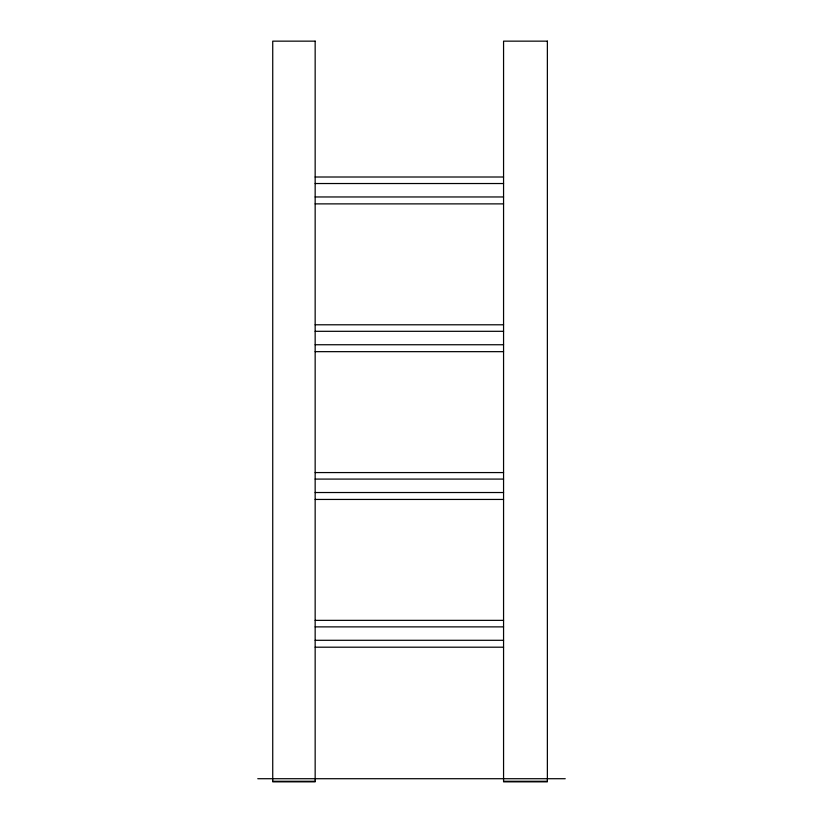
<?xml version="1.0" encoding="UTF-8"?>
<svg xmlns="http://www.w3.org/2000/svg" width="823" height="823" viewBox="0 0 823 823"><rect width="100%" height="100%" fill="white"/><g stroke="black" fill="none" stroke-linecap="round" stroke-linejoin="round"><path stroke-width="1.23" d="M315.158 177.007L503.563 177.007M315.158 183.529L503.563 183.529M315.158 196.964L503.563 196.964M315.158 203.878L503.563 203.878M315.158 324.787L503.563 324.787M315.158 331.309L503.563 331.309M315.158 344.744L503.563 344.744M315.158 351.658L503.563 351.658M315.158 472.567L503.563 472.567M315.158 479.089L503.563 479.089M315.158 492.524L503.563 492.524M315.158 499.438L503.563 499.438M315.158 620.357L503.563 620.357M315.158 626.879L503.563 626.879M315.158 640.294L503.563 640.294M315.158 647.197L503.563 647.197M257.764 778.712L565.236 778.712M272.732 781.274L315.158 781.274M503.563 781.274L547.367 781.274M315.158 41.15L272.732 41.15L272.732 781.85L315.158 781.85L315.158 41.15M547.367 41.15L503.563 41.15L503.563 781.85L547.367 781.85L547.367 41.15"/></g></svg>
